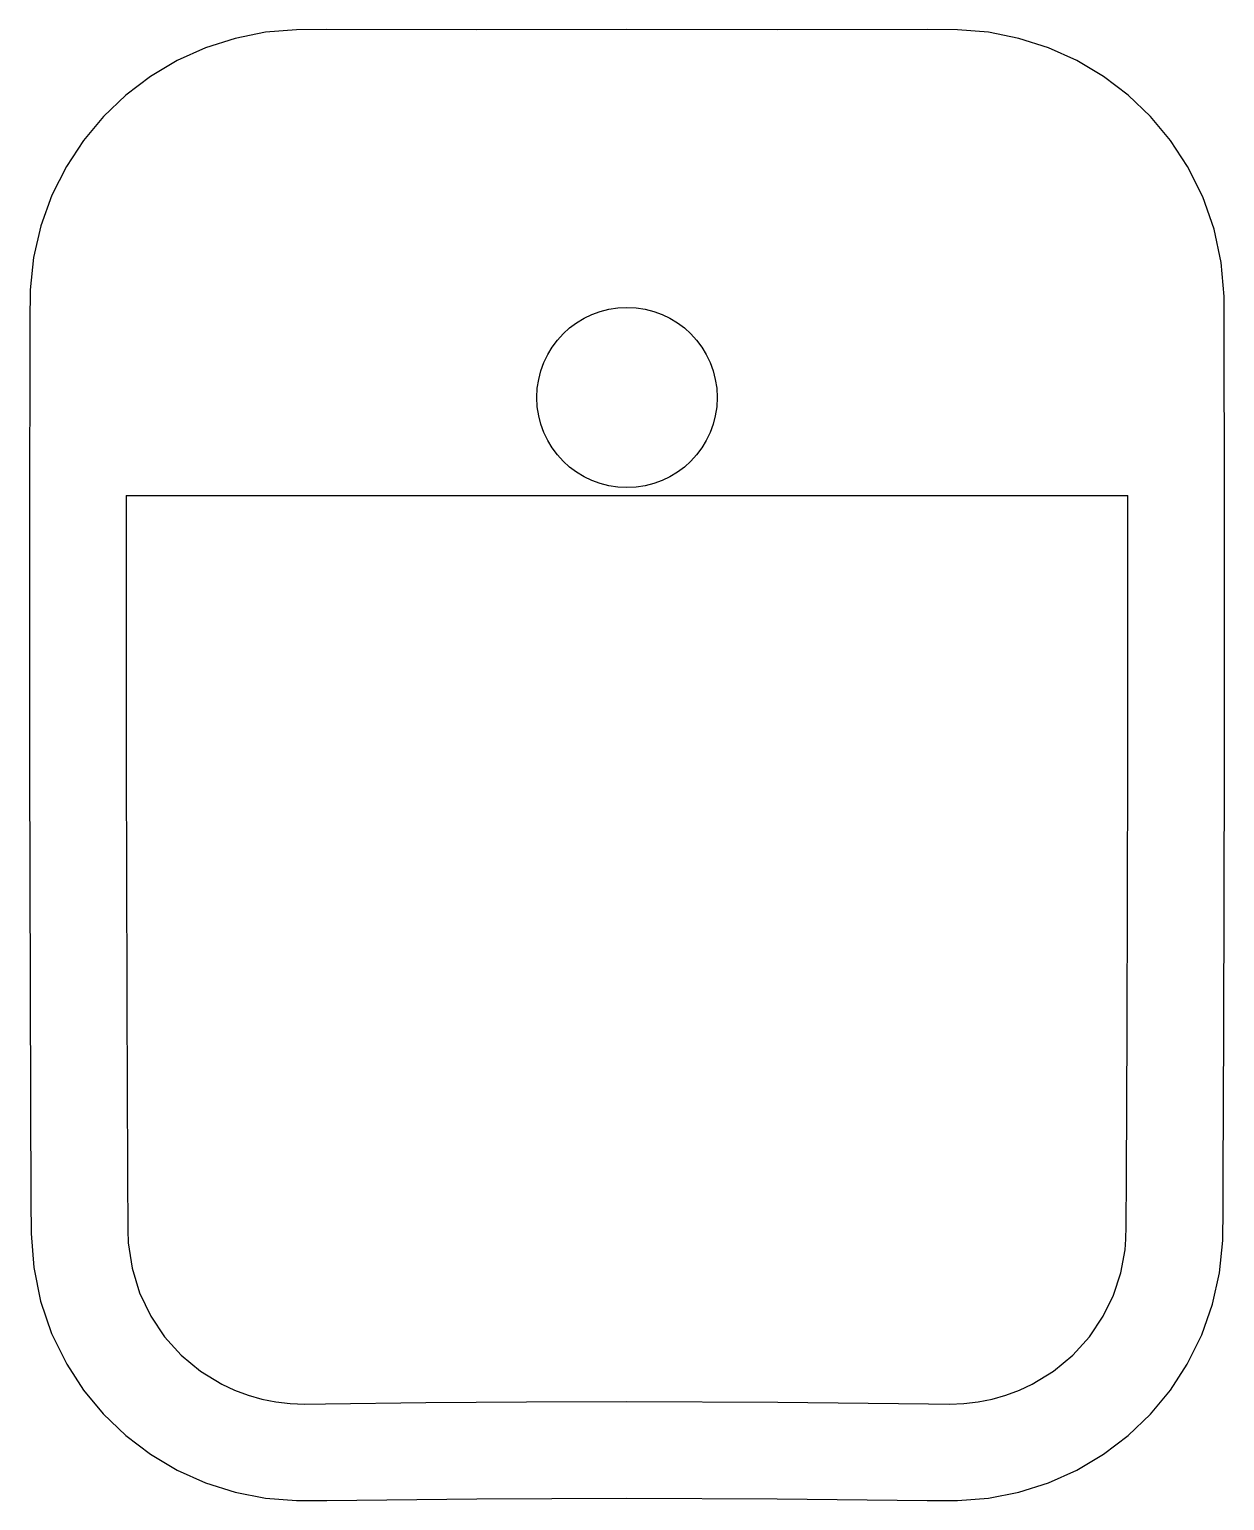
# Model space of a CAD drawing. Extents: x -54 to 54, y 3 to 137.
import ezdxf

# ---------------------------------------------------------------- set-up
doc = ezdxf.new("R2010")
doc.units = 0
doc.layers.get('0').update_dxf_attribs({"linetype": 'CONTINUOUS'})

msp = doc.modelspace()

# ---------------------------------------------------------------- linework, layer by layer
at = {"color": 7, "linetype": 'CONTINUOUS'}
msp.add_line((-45.55, 94.72), (45.55, 94.72), dxfattribs=at)
at = {"color": 7, "linetype": 'CONTINUOUS', "flags": 128}
for points in [[(0, 137.13), (-13.66, 137.1), (-27.31, 137.12), (-30.07, 137.11), (-32.88, 136.87), (-35.65, 136.31), (-38.34, 135.45), (-40.91, 134.29), (-43.34, 132.85), (-45.59, 131.15), (-47.63, 129.2), (-49.45, 127.03), (-51, 124.67), (-52.32, 122.04), (-53.32, 119.26), (-53.98, 116.38), (-54.29, 113.44), (-54.31, 110.56), (-54.33, 107.7), (-54.35, 94.24), (-54.36, 70.19), (-54.27, 39.59), (-54.26, 36.59), (-54.24, 33.58), (-54.22, 30.58), (-54.21, 27.57), (-53.97, 24.47), (-53.35, 21.43), (-52.34, 18.49), (-50.97, 15.7), (-49.44, 13.33), (-47.64, 11.16), (-45.6, 9.2), (-43.35, 7.49), (-40.92, 6.05), (-38.34, 4.89), (-35.65, 4.04), (-32.88, 3.5), (-30.07, 3.27), (-27.31, 3.29), (-13.65, 3.44), (0, 3.48)], [(0, 3.48), (13.65, 3.44), (27.31, 3.29), (30.07, 3.27), (32.88, 3.5), (35.65, 4.04), (38.34, 4.89), (40.92, 6.05), (43.35, 7.49), (45.6, 9.2), (47.63, 11.15), (49.43, 13.33), (50.97, 15.7), (52.28, 18.35), (53.26, 21.13), (53.91, 24.01), (54.19, 26.95), (54.22, 29.83), (54.24, 32.69), (54.3, 46.15), (54.36, 70.19), (54.34, 100.79), (54.33, 103.8), (54.33, 106.81), (54.32, 109.81), (54.31, 112.83), (54.05, 115.93), (53.41, 118.96), (52.38, 121.89), (51, 124.67), (49.45, 127.03), (47.63, 129.2), (45.59, 131.15), (43.34, 132.85), (40.91, 134.29), (38.34, 135.45), (35.65, 136.31), (32.88, 136.87), (30.07, 137.11), (27.31, 137.12), (13.66, 137.1), (0, 137.13)], [(-45.55, 94.72), (-45.56, 70.19), (-45.47, 39.62), (-45.46, 37.94), (-45.45, 36.26), (-45.45, 34.58), (-45.44, 32.9), (-45.43, 31.21), (-45.42, 29.53), (-45.41, 27.87), (-45.37, 26.73), (-45.02, 24.41), (-44.34, 22.17), (-43.33, 20.06), (-42.07, 18.18), (-40.55, 16.5), (-38.8, 15.05), (-36.87, 13.86), (-35.69, 13.31), (-34.47, 12.86), (-33.22, 12.5), (-31.94, 12.25), (-30.64, 12.11), (-29.32, 12.06), (-27.43, 12.09), (-18.29, 12.2), (-9.14, 12.26), (0, 12.28)], [(0, 12.28), (13.72, 12.24), (27.43, 12.09), (29.33, 12.06), (30.65, 12.11), (31.94, 12.25), (33.22, 12.5), (34.47, 12.86), (35.69, 13.31), (36.87, 13.86), (38.8, 15.05), (40.55, 16.5), (42.07, 18.18), (43.33, 20.06), (44.26, 21.97), (44.92, 23.99), (45.31, 26.08), (45.39, 27.07), (45.42, 28.2), (45.42, 29.71), (45.43, 31.22), (45.44, 32.72), (45.5, 46.18), (45.56, 70.19), (45.55, 94.72)]]:
    msp.add_lwpolyline(points, dxfattribs=at)
at = {"color": 7, "linetype": 'CONTINUOUS'}
msp.add_circle((0, 103.64), 8.2, dxfattribs=at)

doc.saveas('drawing.dxf')
